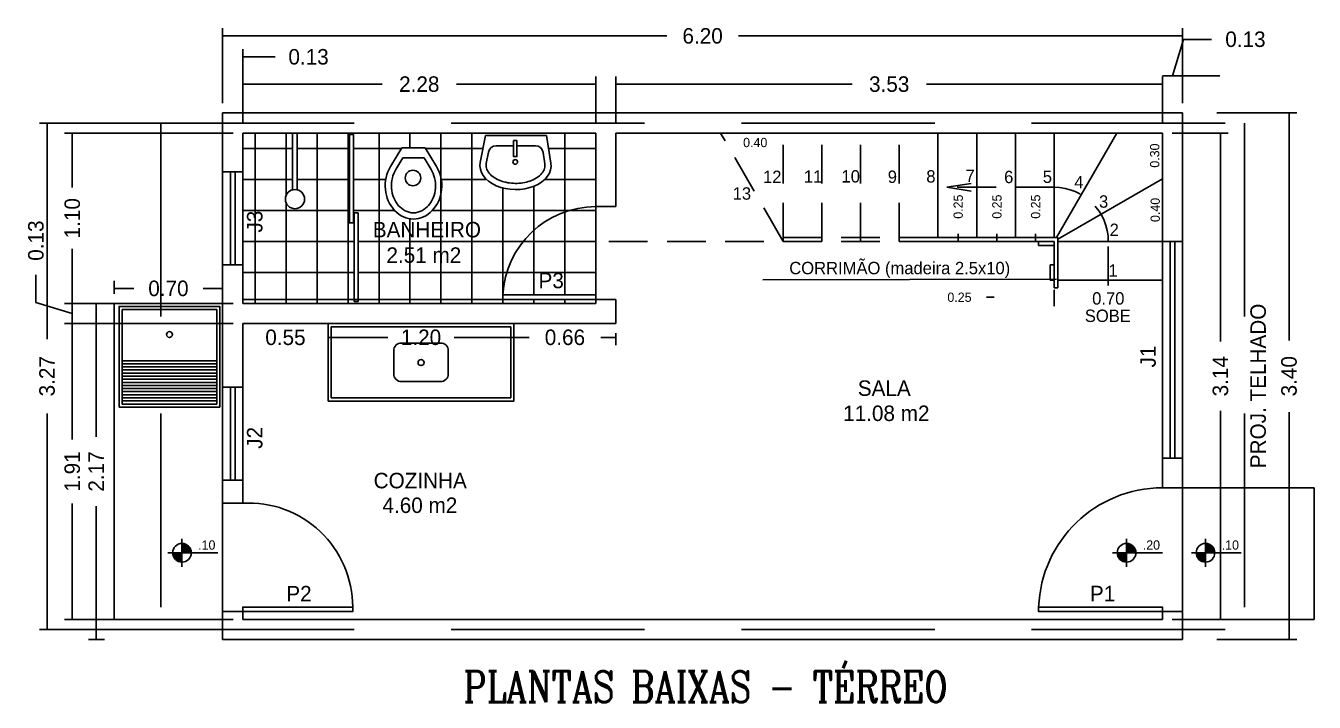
# Model space of a CAD drawing. Extents: x -74 to 202, y -59 to 73.
# Drawn here: x -74.23 to -65.9, y 63.4 to 67.77 of the extents above; entities that cross this region are included whole.
import ezdxf
from ezdxf.enums import TextEntityAlignment as Align

# ---------------------------------------------------------------- set-up
doc = ezdxf.new("R2010")
doc.units = 0
doc.linetypes.add('DASHED2', pattern=[0.375, 0.25, -0.125])
doc.layers.get('0').update_dxf_attribs({"linetype": 'CONTINUOUS'})
doc.layers.get('DEFPOINTS').update_dxf_attribs({"linetype": 'CONTINUOUS'})
for name, color, linetype in [('DIM', 244, 'CONTINUOUS'), ('EQUIPAMENTOS', 1, 'CONTINUOUS'), ('JANELA', 5, 'CONTINUOUS'), ('PAREDE', 7, 'CONTINUOUS'), ('PISO', 30, 'CONTINUOUS'), ('PORTA', 1, 'CONTINUOUS'), ('TELHADO', 20, 'CONTINUOUS'), ('TEXTO', 1, 'CONTINUOUS'), ('TEXTO2', 244, 'CONTINUOUS'), ('VISTAL', 30, 'CONTINUOUS'), ('VISTAP', 244, 'CONTINUOUS')]:
    doc.layers.add(name, color=color, linetype=linetype)
doc.styles.add('ROMANC', font='ROMANC.SHX', dxfattribs={"width": 0.8, "height": 0.04})
doc.dimstyles.get("Standard").update_dxf_attribs({"dimscale": 0, "dimtxt": 0.1, "dimasz": 0.12, "dimexe": 0.05, "dimexo": 0.0625, "dimgap": 0.09, "dimtad": 0, "dimzin": 0, "dimtxsty": 'STANDARD', "dimblk1": 'NONE', "dimblk2": 'NONE', "dimsah": 1, "dimcen": 0.09, "dimclrd": 244, "dimclre": 244, "dimclrt": 244, "dimazin": 3, "dimtfac": 1, "dimtdec": 4, "dimtofl": 0, "dimtmove": 0, "dimatfit": 3, "dimtolj": 1, "dimtzin": 0})

# ---------------------------------------------------------------- blocks, each defined once
blk = doc.blocks.new('*D245')
at = {"color": 244, "linetype": 'BYBLOCK'}
for p, q in [((11.511, 14.3704), (11.511, 14.2648)), ((12.211, 14.3704), (12.211, 14.2648))]:
    blk.add_line(p, q, dxfattribs=at)
at = {"layer": 'DEFPOINTS', "color": 0, "linetype": 'BYBLOCK'}
for p in [(11.511, 14.4329), (12.211, 14.4329), (12.211, 14.3148)]:
    blk.add_point(p, dxfattribs=at)
at = {"color": 244, "linetype": 'BYBLOCK', "insert": (11.861, 14.3148), "char_height": 0.08, "attachment_point": 5}
blk.add_mtext('\\A1;0.70', dxfattribs=at)
blk = doc.blocks.new('_NONE')
blk = doc.blocks.new('*D227')
at = {"color": 244, "linetype": 'BYBLOCK'}
for p, q in [((8.681, 15.4454), (8.681, 15.7484)), ((12.211, 15.4454), (12.211, 15.7484)), ((8.681, 15.6984), (10.206, 15.6984)), ((12.211, 15.6984), (10.686, 15.6984))]:
    blk.add_line(p, q, dxfattribs=at)
at = {"layer": 'DEFPOINTS', "color": 0, "linetype": 'BYBLOCK'}
for p in [(12.211, 15.6984), (8.681, 15.3829), (12.211, 15.3829)]:
    blk.add_point(p, dxfattribs=at)
at = {"color": 244, "linetype": 'BYBLOCK', "insert": (10.446, 15.6984), "char_height": 0.1, "attachment_point": 5}
blk.add_mtext('\\A1;3.53', dxfattribs=at)
blk = doc.blocks.new('*D208')
at = {"color": 244, "linetype": 'BYBLOCK'}
for p, q in [((6.141, 15.5754), (6.141, 16.06)), ((6.141, 16.01), (9.0094, 16.01)), ((12.341, 16.01), (9.4727, 16.01)), ((12.341, 15.5754), (12.341, 16.06))]:
    blk.add_line(p, q, dxfattribs=at)
at = {"layer": 'DEFPOINTS', "color": 0, "linetype": 'BYBLOCK'}
for p in [(12.341, 16.01), (6.141, 15.5129), (12.341, 15.5129)]:
    blk.add_point(p, dxfattribs=at)
at = {"color": 244, "linetype": 'BYBLOCK', "insert": (9.241, 16.01), "char_height": 0.1, "attachment_point": 5}
blk.add_mtext('\\A1;6.20', dxfattribs=at)
blk = doc.blocks.new('*D250')
at = {"color": 244, "linetype": 'BYBLOCK'}
for p, q in [((6.2085, 14.1529), (5.1202, 14.1529)), ((5.1702, 14.1529), (5.1702, 13.4045)), ((5.1702, 12.2429), (5.1702, 12.9912)), ((6.2085, 12.2429), (5.1202, 12.2429))]:
    blk.add_line(p, q, dxfattribs=at)
at = {"layer": 'DEFPOINTS', "color": 0, "linetype": 'BYBLOCK'}
for p in [(5.1702, 14.1529), (6.271, 14.1529), (6.271, 12.2429)]:
    blk.add_point(p, dxfattribs=at)
at = {"color": 244, "linetype": 'BYBLOCK', "insert": (5.1702, 13.1979), "char_height": 0.1, "attachment_point": 5, "rotation": 90}
blk.add_mtext('\\A1;1.91', dxfattribs=at)
blk = doc.blocks.new('*D230')
at = {"color": 244, "linetype": 'BYBLOCK'}
for p, q in [((5.3785, 14.2829), (5.274, 14.2829)), ((5.324, 14.2829), (5.324, 13.4212)), ((5.324, 12.1129), (5.324, 12.9745)), ((5.3785, 12.1129), (5.274, 12.1129))]:
    blk.add_line(p, q, dxfattribs=at)
at = {"layer": 'DEFPOINTS', "color": 0, "linetype": 'BYBLOCK'}
for p in [(5.324, 14.2829), (5.441, 14.2829), (5.441, 12.1129)]:
    blk.add_point(p, dxfattribs=at)
at = {"color": 244, "linetype": 'BYBLOCK', "insert": (5.324, 13.1979), "char_height": 0.1, "attachment_point": 5, "rotation": 90}
blk.add_mtext('\\A1;2.17', dxfattribs=at)
blk = doc.blocks.new('*D209')
at = {"color": 244, "linetype": 'BYBLOCK'}
for p, q in [((5.9417, 15.4479), (4.9574, 15.4479)), ((5.0074, 15.4479), (5.0074, 14.0529)), ((5.0074, 12.1779), (5.0074, 13.5729)), ((5.8117, 12.1779), (4.9574, 12.1779))]:
    blk.add_line(p, q, dxfattribs=at)
at = {"layer": 'DEFPOINTS', "color": 0, "linetype": 'BYBLOCK'}
for p in [(5.0074, 15.4479), (6.0042, 15.4479), (5.8742, 12.1779)]:
    blk.add_point(p, dxfattribs=at)
at = {"color": 244, "linetype": 'BYBLOCK', "insert": (5.0074, 13.8129), "char_height": 0.1, "attachment_point": 5, "rotation": 90}
blk.add_mtext('\\A1;3.27', dxfattribs=at)
blk = doc.blocks.new('*X189')
at = {"color": 0, "linetype": 'CONTINUOUS'}
for p, q in [((7.7733, 11.1886), (7.7765, 11.1918)), ((7.7733, 11.1904), (7.7748, 11.1918)), ((7.7733, 11.1868), (7.7781, 11.1917)), ((7.7733, 11.1851), (7.7797, 11.1915)), ((7.7733, 11.1833), (7.7813, 11.1913)), ((7.7733, 11.1815), (7.7828, 11.1911)), ((7.7733, 11.1798), (7.7844, 11.1908)), ((7.7733, 11.178), (7.7858, 11.1905)), ((7.7733, 11.1762), (7.7873, 11.1902)), ((7.7733, 11.1745), (7.7887, 11.1899)), ((7.7733, 11.1727), (7.7901, 11.1895)), ((7.7733, 11.1709), (7.7914, 11.1891)), ((7.7733, 11.1692), (7.7927, 11.1886)), ((7.7733, 11.1674), (7.7941, 11.1882)), ((7.7733, 11.1656), (7.7953, 11.1877)), ((7.7733, 11.1638), (7.7966, 11.1872)), ((7.7733, 11.1621), (7.7978, 11.1866)), ((7.7733, 11.1603), (7.799, 11.1861)), ((7.7733, 11.1585), (7.8002, 11.1855)), ((7.7733, 11.1568), (7.8014, 11.1849)), ((7.7733, 11.155), (7.8025, 11.1843)), ((7.7733, 11.1532), (7.8037, 11.1836)), ((7.7733, 11.1515), (7.8048, 11.183)), ((7.7733, 11.1497), (7.8059, 11.1823)), ((7.7733, 11.1479), (7.8069, 11.1816)), ((7.7733, 11.1462), (7.808, 11.1809)), ((7.7733, 11.1444), (7.809, 11.1801)), ((7.7733, 11.1426), (7.81, 11.1794)), ((7.7733, 11.1409), (7.811, 11.1786)), ((7.7733, 11.1391), (7.812, 11.1778)), ((7.7733, 11.1373), (7.8129, 11.177)), ((7.7733, 11.1356), (7.8138, 11.1761)), ((7.7733, 11.1338), (7.8148, 11.1753)), ((7.7733, 11.132), (7.8157, 11.1744)), ((7.7747, 11.1317), (7.8165, 11.1735)), ((7.7764, 11.1317), (7.8174, 11.1726)), ((7.7782, 11.1317), (7.8182, 11.1717)), ((7.78, 11.1317), (7.8191, 11.1707)), ((7.7817, 11.1317), (7.8199, 11.1698)), ((7.7835, 11.1317), (7.8207, 11.1688)), ((7.7853, 11.1317), (7.8214, 11.1678)), ((7.7871, 11.1317), (7.8222, 11.1668)), ((7.7888, 11.1317), (7.8229, 11.1657)), ((7.7906, 11.1317), (7.8236, 11.1647)), ((7.7924, 11.1317), (7.8243, 11.1636)), ((7.7941, 11.1317), (7.825, 11.1625)), ((7.7959, 11.1317), (7.8256, 11.1614)), ((7.7977, 11.1317), (7.8262, 11.1603)), ((7.7994, 11.1317), (7.8269, 11.1591)), ((7.8012, 11.1317), (7.8274, 11.1579)), ((7.803, 11.1317), (7.828, 11.1567)), ((7.8047, 11.1317), (7.8286, 11.1555)), ((7.8065, 11.1317), (7.8291, 11.1542)), ((7.8083, 11.1317), (7.8296, 11.153)), ((7.81, 11.1317), (7.83, 11.1517)), ((7.7131, 11.1302), (7.7146, 11.1317)), ((7.7132, 11.1285), (7.7163, 11.1317)), ((7.7133, 11.1268), (7.7181, 11.1317)), ((7.7134, 11.1252), (7.7199, 11.1317)), ((7.7136, 11.1236), (7.7216, 11.1317)), ((7.7138, 11.1221), (7.7234, 11.1317)), ((7.7141, 11.1206), (7.7252, 11.1317)), ((7.7144, 11.1191), (7.7269, 11.1317)), ((7.7147, 11.1177), (7.7287, 11.1317)), ((7.7151, 11.1163), (7.7305, 11.1317)), ((7.7155, 11.1149), (7.7323, 11.1317)), ((7.7159, 11.1135), (7.734, 11.1317)), ((7.7163, 11.1122), (7.7358, 11.1317)), ((7.7168, 11.1109), (7.7376, 11.1317)), ((7.7173, 11.1096), (7.7393, 11.1317)), ((7.7178, 11.1083), (7.7411, 11.1317)), ((7.7183, 11.1071), (7.7429, 11.1317)), ((7.7189, 11.1059), (7.7446, 11.1317)), ((7.7194, 11.1047), (7.7464, 11.1317)), ((7.72, 11.1035), (7.7482, 11.1317)), ((7.7207, 11.1024), (7.7499, 11.1317)), ((7.7213, 11.1013), (7.7517, 11.1317)), ((7.722, 11.1002), (7.7535, 11.1317)), ((7.7226, 11.0991), (7.7552, 11.1317)), ((7.7234, 11.098), (7.757, 11.1317)), ((7.7241, 11.097), (7.7588, 11.1317)), ((7.7248, 11.0959), (7.7605, 11.1317)), ((7.7256, 11.0949), (7.7623, 11.1317)), ((7.7264, 11.0939), (7.7641, 11.1317)), ((7.7271, 11.093), (7.7658, 11.1317)), ((7.728, 11.092), (7.7676, 11.1317)), ((7.7288, 11.0911), (7.7694, 11.1317)), ((7.7297, 11.0902), (7.7711, 11.1317)), ((7.7305, 11.0893), (7.7729, 11.1317)), ((7.7314, 11.0884), (7.7733, 11.1303)), ((7.7323, 11.0875), (7.7733, 11.1285)), ((7.7332, 11.0867), (7.7733, 11.1267)), ((7.7342, 11.0859), (7.7733, 11.125)), ((7.7352, 11.0851), (7.7733, 11.1232)), ((7.7361, 11.0843), (7.7733, 11.1214)), ((7.7371, 11.0835), (7.7733, 11.1197)), ((7.7382, 11.0828), (7.7733, 11.1179)), ((7.7392, 11.082), (7.7733, 11.1161)), ((7.7403, 11.0813), (7.7733, 11.1144)), ((7.7413, 11.0806), (7.7733, 11.1126)), ((7.7424, 11.08), (7.7733, 11.1108)), ((7.7435, 11.0793), (7.7733, 11.109)), ((7.7447, 11.0787), (7.7733, 11.1073)), ((7.7458, 11.0781), (7.7733, 11.1055)), ((7.747, 11.0775), (7.7733, 11.1037)), ((7.7482, 11.0769), (7.7733, 11.102)), ((7.7494, 11.0764), (7.7733, 11.1002)), ((7.7507, 11.0759), (7.7733, 11.0984)), ((7.752, 11.0754), (7.7733, 11.0967)), ((7.7533, 11.0749), (7.7733, 11.0949)), ((7.7546, 11.0744), (7.7733, 11.0931)), ((7.7559, 11.074), (7.7733, 11.0914)), ((7.7573, 11.0736), (7.7733, 11.0896)), ((7.7587, 11.0733), (7.7733, 11.0878)), ((7.7601, 11.0729), (7.7733, 11.0861)), ((7.7616, 11.0726), (7.7733, 11.0843)), ((7.7631, 11.0723), (7.7733, 11.0825)), ((7.7646, 11.0721), (7.7733, 11.0808)), ((7.7662, 11.0719), (7.7733, 11.079)), ((7.7678, 11.0717), (7.7733, 11.0772)), ((7.7694, 11.0716), (7.7733, 11.0755)), ((7.7711, 11.0715), (7.7733, 11.0737)), ((7.7728, 11.0715), (7.7733, 11.0719)), ((7.8118, 11.1317), (7.8305, 11.1504)), ((7.8136, 11.1317), (7.8309, 11.149)), ((7.8153, 11.1317), (7.8313, 11.1476)), ((7.8171, 11.1317), (7.8317, 11.1462)), ((7.8189, 11.1317), (7.832, 11.1448)), ((7.8206, 11.1317), (7.8323, 11.1434)), ((7.8224, 11.1317), (7.8326, 11.1419)), ((7.8242, 11.1317), (7.8328, 11.1403)), ((7.8259, 11.1317), (7.833, 11.1388)), ((7.8277, 11.1317), (7.8332, 11.1372)), ((7.8295, 11.1317), (7.8333, 11.1355)), ((7.8312, 11.1317), (7.8334, 11.1339)), ((7.833, 11.1317), (7.8335, 11.1321))]:
    blk.add_line(p, q, dxfattribs=at)
blk = doc.blocks.new('*D238')
at = {"color": 244, "linetype": 'BYBLOCK'}
for p, q in [((6.8223, 14.0637), (7.2073, 14.0637)), ((8.0223, 14.0637), (7.6373, 14.0637)), ((8.0223, 14.0904), (8.0223, 14.0137))]:
    blk.add_line(p, q, dxfattribs=at)
at = {"layer": 'DEFPOINTS', "color": 0, "linetype": 'BYBLOCK'}
for p in [(6.8223, 14.1529), (8.0223, 14.1529), (8.0223, 14.0637)]:
    blk.add_point(p, dxfattribs=at)
at = {"color": 244, "linetype": 'BYBLOCK', "insert": (7.4223, 14.0637), "char_height": 0.1, "attachment_point": 5}
blk.add_mtext('\\A1;1.20', dxfattribs=at)
blk = doc.blocks.new('*D237')
at = {"color": 244, "linetype": 'BYBLOCK'}
for p, q in [((6.271, 14.0904), (6.271, 14.0137)), ((6.271, 14.0637), (6.271, 14.0637)), ((6.8223, 14.0904), (6.8223, 14.0137)), ((6.8223, 14.0637), (7.0623, 14.0637))]:
    blk.add_line(p, q, dxfattribs=at)
at = {"layer": 'DEFPOINTS', "color": 0, "linetype": 'BYBLOCK'}
for p in [(6.271, 14.1529), (6.8223, 14.1529), (6.8223, 14.0637)]:
    blk.add_point(p, dxfattribs=at)
at = {"color": 244, "linetype": 'BYBLOCK', "insert": (6.5467, 14.0637), "char_height": 0.1, "attachment_point": 5}
blk.add_mtext('\\A1;0.55', dxfattribs=at)
blk = doc.blocks.new('*D226')
at = {"color": 244, "linetype": 'BYBLOCK'}
for p, q in [((6.271, 15.4454), (6.271, 15.7484)), ((8.551, 15.4454), (8.551, 15.7484)), ((6.271, 15.6984), (7.171, 15.6984)), ((8.551, 15.6984), (7.651, 15.6984))]:
    blk.add_line(p, q, dxfattribs=at)
at = {"layer": 'DEFPOINTS', "color": 0, "linetype": 'BYBLOCK'}
for p in [(8.551, 15.6984), (6.271, 15.3829), (8.551, 15.3829)]:
    blk.add_point(p, dxfattribs=at)
at = {"color": 244, "linetype": 'BYBLOCK', "insert": (7.411, 15.6984), "char_height": 0.1, "attachment_point": 5}
blk.add_mtext('\\A1;2.28', dxfattribs=at)
blk = doc.blocks.new('*D252')
at = {"color": 244, "linetype": 'BYBLOCK'}
for p, q in [((6.2085, 15.3829), (5.1202, 15.3829)), ((5.1702, 15.3829), (5.1702, 15.0312)), ((5.1702, 14.2829), (5.1702, 14.6345))]:
    blk.add_line(p, q, dxfattribs=at)
at = {"layer": 'DEFPOINTS', "color": 0, "linetype": 'BYBLOCK'}
for p in [(5.1702, 15.3829), (6.271, 15.3829), (6.271, 14.2829)]:
    blk.add_point(p, dxfattribs=at)
at = {"color": 244, "linetype": 'BYBLOCK', "insert": (5.1702, 14.8329), "char_height": 0.1, "attachment_point": 5, "rotation": 90}
blk.add_mtext('\\A1;1.10', dxfattribs=at)
blk = doc.blocks.new('*D251')
at = {"color": 244, "linetype": 'BYBLOCK'}
for p, q in [((5.1702, 14.2829), (5.1702, 14.5229)), ((4.9352, 14.2884), (4.9352, 14.4684)), ((5.1702, 14.2179), (4.9352, 14.2884)), ((6.2085, 14.2829), (5.1202, 14.2829)), ((5.1702, 14.1529), (5.1702, 14.2829)), ((5.1702, 14.1529), (5.1702, 14.1529))]:
    blk.add_line(p, q, dxfattribs=at)
at = {"layer": 'DEFPOINTS', "color": 0, "linetype": 'BYBLOCK'}
for p in [(5.1702, 14.2829), (6.271, 14.2829), (6.271, 14.1529)]:
    blk.add_point(p, dxfattribs=at)
at = {"color": 244, "linetype": 'BYBLOCK', "insert": (4.9352, 14.5584), "char_height": 0.1, "attachment_point": 4, "rotation": 90}
blk.add_mtext('\\A1;0.13', dxfattribs=at)
blk = doc.blocks.new('*D229')
at = {"color": 244, "linetype": 'BYBLOCK'}
for p, q in [((5.441, 14.3454), (5.441, 14.4296)), ((6.141, 14.3454), (6.141, 14.4296)), ((5.441, 14.3796), (5.5677, 14.3796)), ((6.141, 14.3796), (6.0144, 14.3796))]:
    blk.add_line(p, q, dxfattribs=at)
at = {"layer": 'DEFPOINTS', "color": 0, "linetype": 'BYBLOCK'}
for p in [(6.141, 14.3796), (5.441, 14.2829), (6.141, 14.2829)]:
    blk.add_point(p, dxfattribs=at)
at = {"color": 244, "linetype": 'BYBLOCK', "insert": (5.791, 14.3796), "char_height": 0.1, "attachment_point": 5}
blk.add_mtext('\\A1;0.70', dxfattribs=at)
blk = doc.blocks.new('*D210')
at = {"color": 244, "linetype": 'BYBLOCK'}
for p, q in [((6.141, 15.5754), (6.141, 15.9248)), ((6.271, 15.4454), (6.271, 15.9248)), ((6.141, 15.8748), (6.141, 15.8748)), ((6.271, 15.8748), (6.481, 15.8748))]:
    blk.add_line(p, q, dxfattribs=at)
at = {"layer": 'DEFPOINTS', "color": 0, "linetype": 'BYBLOCK'}
for p in [(6.271, 15.8748), (6.141, 15.5129), (6.271, 15.3829)]:
    blk.add_point(p, dxfattribs=at)
at = {"color": 244, "linetype": 'BYBLOCK', "insert": (6.696, 15.8748), "char_height": 0.1, "attachment_point": 5}
blk.add_mtext('\\A1;0.13', dxfattribs=at)
blk = doc.blocks.new('*D246')
at = {"color": 244, "linetype": 'BYBLOCK'}
blk.add_line((11.3919, 14.6829), (11.3919, 14.7329), dxfattribs=at)
at = {"layer": 'DEFPOINTS', "color": 0, "linetype": 'BYBLOCK'}
for p in [(11.3919, 14.6829), (11.511, 14.6829), (11.511, 14.4329)]:
    blk.add_point(p, dxfattribs=at)
at = {"color": 244, "linetype": 'BYBLOCK', "insert": (11.3919, 14.9079), "char_height": 0.06, "attachment_point": 5, "rotation": 90}
blk.add_mtext('\\A1;0.25', dxfattribs=at)
blk = doc.blocks.new('*D233')
at = {"color": 244, "linetype": 'BYBLOCK'}
blk.add_line((10.8919, 14.6829), (10.8919, 14.7329), dxfattribs=at)
at = {"layer": 'DEFPOINTS', "color": 0, "linetype": 'BYBLOCK'}
for p in [(10.8919, 14.6829), (11.011, 14.6829), (11.011, 14.4329)]:
    blk.add_point(p, dxfattribs=at)
at = {"color": 244, "linetype": 'BYBLOCK', "insert": (10.8919, 14.9079), "char_height": 0.06, "attachment_point": 5, "rotation": 90}
blk.add_mtext('\\A1;0.25', dxfattribs=at)
blk = doc.blocks.new('*D231')
at = {"color": 244, "linetype": 'BYBLOCK'}
blk.add_line((11.1419, 14.6829), (11.1419, 14.7329), dxfattribs=at)
at = {"layer": 'DEFPOINTS', "color": 0, "linetype": 'BYBLOCK'}
for p in [(11.1419, 14.6829), (11.261, 14.6829), (11.261, 14.4329)]:
    blk.add_point(p, dxfattribs=at)
at = {"color": 244, "linetype": 'BYBLOCK', "insert": (11.1419, 14.9079), "char_height": 0.06, "attachment_point": 5, "rotation": 90}
blk.add_mtext('\\A1;0.25', dxfattribs=at)
blk = doc.blocks.new('*D239')
at = {"color": 244, "linetype": 'BYBLOCK'}
for p, q in [((8.0223, 14.0637), (8.12, 14.0637)), ((8.681, 14.0637), (8.5833, 14.0637)), ((8.681, 14.0904), (8.681, 14.0137))]:
    blk.add_line(p, q, dxfattribs=at)
at = {"layer": 'DEFPOINTS', "color": 0, "linetype": 'BYBLOCK'}
for p in [(8.0223, 14.1529), (8.681, 14.1529), (8.681, 14.0637)]:
    blk.add_point(p, dxfattribs=at)
at = {"color": 244, "linetype": 'BYBLOCK', "insert": (8.3517, 14.0637), "char_height": 0.1, "attachment_point": 5}
blk.add_mtext('\\A1;0.66', dxfattribs=at)
blk = doc.blocks.new('*D232')
at = {"color": 244, "linetype": 'BYBLOCK'}
blk.add_line((11.1249, 14.3226), (11.0749, 14.3226), dxfattribs=at)
at = {"layer": 'DEFPOINTS', "color": 0, "linetype": 'BYBLOCK'}
for p in [(11.1249, 14.4417), (11.3749, 14.4417), (11.1249, 14.3226)]:
    blk.add_point(p, dxfattribs=at)
at = {"color": 244, "linetype": 'BYBLOCK', "insert": (10.8999, 14.3226), "char_height": 0.06, "attachment_point": 5}
blk.add_mtext('\\A1;0.25', dxfattribs=at)
blk = doc.blocks.new('*D248')
at = {"layer": 'DEFPOINTS', "color": 0, "linetype": 'BYBLOCK'}
for p in [(9.3787, 15.1065), (9.7828, 15.1065), (9.7828, 15.1065)]:
    blk.add_point(p, dxfattribs=at)
at = {"color": 244, "linetype": 'BYBLOCK', "insert": (9.5808, 15.3215), "char_height": 0.06, "attachment_point": 5}
blk.add_mtext('\\A1;0.40', dxfattribs=at)
blk = doc.blocks.new('*D212')
at = {"color": 244, "linetype": 'BYBLOCK'}
for p, q in [((12.5622, 15.5129), (13.0785, 15.5129)), ((13.0285, 15.5129), (13.0285, 14.0445)), ((13.0285, 12.1129), (13.0285, 13.5812)), ((12.5622, 12.1129), (13.0785, 12.1129))]:
    blk.add_line(p, q, dxfattribs=at)
at = {"layer": 'DEFPOINTS', "color": 0, "linetype": 'BYBLOCK'}
for p in [(12.4997, 15.5129), (12.4997, 12.1129), (13.0285, 12.1129)]:
    blk.add_point(p, dxfattribs=at)
at = {"color": 244, "linetype": 'BYBLOCK', "insert": (13.0285, 13.8129), "char_height": 0.1, "attachment_point": 5, "rotation": 90}
blk.add_mtext('\\A1;3.40', dxfattribs=at)
blk = doc.blocks.new('*D211')
at = {"color": 244, "linetype": 'BYBLOCK'}
for p, q in [((12.2735, 15.3829), (12.6355, 15.3829)), ((12.5855, 15.3829), (12.5855, 14.0362)), ((12.5855, 12.2429), (12.5855, 13.5895)), ((12.2735, 12.2429), (12.6355, 12.2429))]:
    blk.add_line(p, q, dxfattribs=at)
at = {"layer": 'DEFPOINTS', "color": 0, "linetype": 'BYBLOCK'}
for p in [(12.211, 15.3829), (12.211, 12.2429), (12.5855, 12.2429)]:
    blk.add_point(p, dxfattribs=at)
at = {"color": 244, "linetype": 'BYBLOCK', "insert": (12.5855, 13.8129), "char_height": 0.1, "attachment_point": 5, "rotation": 90}
blk.add_mtext('\\A1;3.14', dxfattribs=at)
blk = doc.blocks.new('*D249')
at = {"layer": 'DEFPOINTS', "color": 0, "linetype": 'BYBLOCK'}
for p in [(12.1644, 15.0887), (12.209, 15.0887), (12.209, 14.6845)]:
    blk.add_point(p, dxfattribs=at)
at = {"color": 244, "linetype": 'BYBLOCK', "insert": (12.1644, 14.8866), "char_height": 0.06, "attachment_point": 5, "rotation": 90}
blk.add_mtext('\\A1;0.40', dxfattribs=at)
blk = doc.blocks.new('*D247')
at = {"layer": 'DEFPOINTS', "color": 0, "linetype": 'BYBLOCK'}
for p in [(12.1726, 15.3807), (12.2128, 15.3807), (12.2128, 15.0848)]:
    blk.add_point(p, dxfattribs=at)
at = {"color": 244, "linetype": 'BYBLOCK', "insert": (12.1611, 15.2374), "char_height": 0.06, "attachment_point": 5, "rotation": 90}
blk.add_mtext('\\A1;0.30', dxfattribs=at)
blk = doc.blocks.new('*D213')
at = {"color": 244, "linetype": 'BYBLOCK'}
for p, q in [((12.276, 15.7531), (12.3465, 15.9881)), ((12.3465, 15.9881), (12.5265, 15.9881)), ((12.211, 15.7531), (12.211, 15.7531)), ((12.211, 15.7531), (12.341, 15.7531)), ((12.341, 15.5754), (12.341, 15.8031)), ((12.341, 15.7531), (12.581, 15.7531))]:
    blk.add_line(p, q, dxfattribs=at)
at = {"layer": 'DEFPOINTS', "color": 0, "linetype": 'BYBLOCK'}
for p in [(12.341, 15.7531), (12.341, 15.5129), (12.211, 15.3829)]:
    blk.add_point(p, dxfattribs=at)
at = {"color": 244, "linetype": 'BYBLOCK', "insert": (12.6165, 15.9881), "char_height": 0.1, "attachment_point": 4}
blk.add_mtext('\\A1;0.13', dxfattribs=at)

msp = doc.modelspace()

# ---------------------------------------------------------------- linework, layer by layer
at = {"layer": 'DIM', "linetype": 'CONTINUOUS'}
msp.add_line((-72.82488, 67.07538), (-70.54488, 67.07538), dxfattribs=at)
at = {"layer": 'EQUIPAMENTOS', "linetype": 'CONTINUOUS'}
for p, q in [((-72.50303, 67.07448), (-72.50303, 66.70676)), ((-72.47303, 67.07448), (-72.47303, 66.70676)), ((-73.60313, 65.3259), (-73.60313, 65.9359)), ((-73.60313, 65.9359), (-72.99313, 65.9359)), ((-72.99313, 65.9359), (-72.99313, 65.3259)), ((-72.99313, 65.6059), (-73.60313, 65.6059)), ((-72.99313, 65.5859), (-73.60313, 65.5859)), ((-72.99313, 65.5659), (-73.60313, 65.5659)), ((-72.99313, 65.5459), (-73.60313, 65.5459)), ((-72.99313, 65.5259), (-73.60313, 65.5259)), ((-72.99313, 65.5059), (-73.60313, 65.5059)), ((-72.99313, 65.4859), (-73.60313, 65.4859)), ((-72.99313, 65.4659), (-73.60313, 65.4659)), ((-72.99313, 65.4459), (-73.60313, 65.4459)), ((-72.99313, 65.4259), (-73.60313, 65.4259)), ((-72.99313, 65.4059), (-73.60313, 65.4059)), ((-72.99313, 65.3859), (-73.60313, 65.3859)), ((-72.99313, 65.3659), (-73.60313, 65.3659)), ((-72.99313, 65.3459), (-73.60313, 65.3459)), ((-72.99313, 65.3259), (-73.60313, 65.3259))]:
    msp.add_line(p, q, dxfattribs=at)
at = {"layer": 'EQUIPAMENTOS', "color": 1, "linetype": 'CONTINUOUS'}
for p, q in [((-71.25743, 67.06066), (-71.29114, 66.88563)), ((-71.05993, 67.06066), (-71.25743, 67.06066)), ((-71.07561, 66.99321), (-71.18839, 66.99321)), ((-71.05993, 67.06066), (-70.86243, 67.06066)), ((-71.05467, 66.99321), (-70.93506, 66.99321)), ((-70.86243, 67.06066), (-70.83433, 66.88202)), ((-71.23749, 66.95267), (-71.25186, 66.87806)), ((-70.88567, 66.95098), (-70.87384, 66.8758)), ((-72.27362, 65.34538), (-72.27362, 65.84538)), ((-71.09362, 65.82538), (-72.25362, 65.82538)), ((-72.25362, 65.36538), (-72.25362, 65.82538)), ((-71.09362, 65.36538), (-71.09362, 65.82538)), ((-71.07362, 65.34538), (-71.07362, 65.84538)), ((-71.07362, 65.34538), (-72.27362, 65.34538)), ((-71.09362, 65.36538), (-72.25362, 65.36538))]:
    msp.add_line(p, q, dxfattribs=at)
at = {"layer": 'EQUIPAMENTOS', "color": 1, "linetype": 'CONTINUOUS', "ltscale": 0.3}
for p, q in [((-71.79832, 66.98057), (-71.87101, 66.86023)), ((-71.79119, 66.91501), (-71.83677, 66.83954)), ((-71.72232, 66.98057), (-71.79832, 66.98057)), ((-71.72403, 66.91501), (-71.79119, 66.91501)), ((-71.72403, 66.91501), (-71.65345, 66.91501)), ((-71.72232, 66.98057), (-71.64632, 66.98057)), ((-71.65345, 66.91501), (-71.60786, 66.83954)), ((-71.64632, 66.98057), (-71.57363, 66.86023))]:
    msp.add_line(p, q, dxfattribs=at)
at = {"layer": 'EQUIPAMENTOS', "color": 5, "linetype": 'CONTINUOUS'}
for p, q in [((-67.55988, 66.40038), (-68.33488, 66.40038)), ((-67.58488, 66.37538), (-68.33488, 66.37538)), ((-67.68488, 66.35038), (-67.68488, 66.37538)), ((-67.58488, 66.35038), (-67.68488, 66.35038)), ((-67.58488, 66.37538), (-67.58488, 66.12538)), ((-67.55988, 66.40038), (-67.55988, 66.12538)), ((-67.60988, 66.22538), (-67.58488, 66.22538)), ((-67.60988, 66.12538), (-67.60988, 66.22538)), ((-67.58488, 66.12538), (-67.60988, 66.12538)), ((-67.58488, 66.12538), (-67.58488, 66.07538)), ((-67.58488, 66.07538), (-67.55988, 66.07538)), ((-67.55988, 66.07538), (-67.55988, 66.12538))]:
    msp.add_line(p, q, dxfattribs=at)
at = {"layer": 'EQUIPAMENTOS', "linetype": 'CONTINUOUS'}
for points in [[(-72.13574, 67.06721), (-72.13574, 66.49521), (-72.11074, 66.49521), (-72.11074, 67.06721)], [(-71.07561, 67.02654), (-71.07561, 66.92327), (-71.05467, 66.92327), (-71.05467, 67.02654)], [(-72.10498, 66.56019), (-72.10498, 65.98819), (-72.07998, 65.98819), (-72.07998, 66.56019)], [(-73.62313, 65.3059), (-73.62313, 65.9559), (-72.97313, 65.9559), (-72.97313, 65.3059)]]:
    msp.add_lwpolyline(points, close=True, dxfattribs=at)
at = {"layer": 'EQUIPAMENTOS', "color": 1, "linetype": 'CONTINUOUS'}
msp.add_lwpolyline([(-71.5473, 65.47077), (-71.79993, 65.47077, -0.4142136), (-71.84993, 65.52077), (-71.84993, 65.66998, -0.4142136), (-71.79993, 65.71998), (-71.5473, 65.71998, -0.4142136), (-71.4973, 65.66998), (-71.4973, 65.52077, -0.4142136)], format="xyb", close=True, dxfattribs=at)
at = {"layer": 'EQUIPAMENTOS', "linetype": 'CONTINUOUS'}
for centre, radius in [((-71.72568, 66.78538), 0.05), ((-71.06514, 66.88928), 0.01491), ((-72.48783, 66.64914), 0.06192), ((-73.29813, 65.77464), 0.01926), ((-71.67348, 65.59358), 0.01926)]:
    msp.add_circle(centre, radius, dxfattribs=at)
at = {"layer": 'EQUIPAMENTOS', "color": 1, "linetype": 'CONTINUOUS'}
for centre, start, end in [((-71.18839, 66.94321), 90, 169.099726), ((-70.93506, 66.94321), 8.938415, 90)]:
    msp.add_arc(centre, 0.05, start, end, dxfattribs=at)
at = {"layer": 'EQUIPAMENTOS', "color": 1, "linetype": 'CONTINUOUS', "ltscale": 0.3, "extrusion": (0, 0, -1)}
msp.add_ellipse((-71.72232, 66.73557), major_axis=(0, -0.215), ratio=0.8488372, start_param=-2.1892808, end_param=2.1892808, dxfattribs=at)
at = {"layer": 'EQUIPAMENTOS', "color": 1, "linetype": 'CONTINUOUS', "extrusion": (0, 0, -1)}
msp.add_ellipse((-71.06305, 66.86568), major_axis=(-0.23, 0), ratio=0.673913, start_param=3.035992, end_param=6.4122425, dxfattribs=at)
at = {"layer": 'EQUIPAMENTOS', "linetype": 'CONTINUOUS'}
for points, knots in [([(-71.60786, 66.83954), (-71.59862, 66.82424), (-71.59076, 66.80588), (-71.58082, 66.76514), (-71.57879, 66.74276), (-71.58189, 66.69858), (-71.58701, 66.67687), (-71.60256, 66.63862), (-71.61294, 66.62206), (-71.63559, 66.59563), (-71.65092, 66.58261), (-71.68501, 66.56521), (-71.70361, 66.56057), (-71.74103, 66.56057), (-71.75963, 66.56521), (-71.79372, 66.58261), (-71.80905, 66.59563), (-71.8317, 66.62206), (-71.84207, 66.63862), (-71.85763, 66.67687), (-71.86275, 66.69858), (-71.86585, 66.74276), (-71.86382, 66.76514), (-71.85388, 66.80588), (-71.84602, 66.82424), (-71.83677, 66.83954)], [-2.1892808, -2.1892808, -2.1892808, -2.1892808, -1.8244006, -1.8244006, -1.4595205, -1.4595205, -1.0946404, -1.0946404, -0.7297603, -0.7297603, -0.3648801, -0.3648801, 0, 0, 0.3648801, 0.3648801, 0.7297603, 0.7297603, 1.0946404, 1.0946404, 1.4595205, 1.4595205, 1.8244006, 1.8244006, 2.1892808, 2.1892808, 2.1892808, 2.1892808]), ([(-70.87384, 66.8758), (-70.87237, 66.86645), (-70.87284, 66.85689), (-70.87882, 66.83664), (-70.88442, 66.82599), (-70.90187, 66.80501), (-70.91381, 66.79474), (-70.94168, 66.77729), (-70.95767, 66.77022), (-70.99843, 66.75615), (-71.03152, 66.75049), (-71.09806, 66.75088), (-71.131, 66.75692), (-71.17136, 66.77146), (-71.18701, 66.77864), (-71.21435, 66.79635), (-71.22608, 66.80681), (-71.24291, 66.82799), (-71.24818, 66.83867), (-71.25351, 66.859), (-71.25368, 66.86862), (-71.25186, 66.87806)], [3.035992, 3.035992, 3.035992, 3.035992, 3.3173462, 3.3173462, 3.5987004, 3.5987004, 3.8800546, 3.8800546, 4.1614088, 4.1614088, 4.7241173, 4.7241173, 5.2868257, 5.2868257, 5.5681799, 5.5681799, 5.8495341, 5.8495341, 6.1308883, 6.1308883, 6.4122425, 6.4122425, 6.4122425, 6.4122425])]:
    msp.add_open_spline(points, degree=3, knots=knots, dxfattribs=at)
at = {"layer": 'JANELA', "color": 5, "linetype": 'CONTINUOUS'}
for p, q in [((-72.95488, 66.22538), (-72.95488, 66.82538)), ((-72.90488, 66.22538), (-72.90488, 66.82538)), ((-72.87488, 66.22538), (-72.87488, 66.82538)), ((-72.82488, 66.22538), (-72.82488, 66.82538)), ((-66.88488, 64.97538), (-66.88488, 66.37538)), ((-66.83488, 64.97538), (-66.83488, 66.37538)), ((-66.80488, 64.97538), (-66.80488, 66.37538)), ((-66.75488, 64.97538), (-66.75488, 66.37538)), ((-72.95488, 64.83538), (-72.95488, 65.43538)), ((-72.90488, 64.83538), (-72.90488, 65.43538)), ((-72.87488, 64.83538), (-72.87488, 65.43538)), ((-72.82488, 64.83538), (-72.82488, 65.43538))]:
    msp.add_line(p, q, dxfattribs=at)
at = {"layer": 'JANELA', "color": 244, "linetype": 'CONTINUOUS'}
msp.add_line((-72.95488, 63.98538), (-72.95488, 64.68538), dxfattribs=at)
at = {"layer": 'PAREDE', "color": 7}
for p, q in [((-66.75488, 67.20538), (-72.95488, 67.20538)), ((-72.95488, 66.82538), (-72.95488, 67.20538)), ((-66.75488, 66.37538), (-66.75488, 67.20538)), ((-70.54488, 67.07538), (-72.82488, 67.07538)), ((-72.82488, 66.82538), (-72.82488, 67.07538)), ((-70.54488, 67.07538), (-70.54488, 66.60038)), ((-66.88488, 67.07538), (-70.41488, 67.07538)), ((-70.41488, 67.07538), (-70.41488, 66.60038)), ((-66.88488, 66.37538), (-66.88488, 67.07538)), ((-72.82488, 66.82538), (-72.95488, 66.82538)), ((-70.41488, 66.60038), (-70.54488, 66.60038)), ((-72.82488, 66.22538), (-72.95488, 66.22538)), ((-72.95488, 65.43538), (-72.95488, 66.22538)), ((-72.82488, 65.97538), (-72.82488, 66.22538)), ((-70.41488, 66.00038), (-70.54488, 66.00038)), ((-70.54488, 66.00038), (-70.54488, 65.97538)), ((-70.41488, 66.00038), (-70.41488, 65.84538)), ((-70.54488, 65.97538), (-72.82488, 65.97538)), ((-70.41488, 65.84538), (-72.82488, 65.84538)), ((-72.82488, 65.43538), (-72.95488, 65.43538)), ((-66.88488, 64.78538), (-66.88488, 64.97538)), ((-66.75488, 64.97538), (-66.88488, 64.97538)), ((-66.75488, 64.78538), (-66.75488, 64.97538)), ((-72.95488, 64.68538), (-72.95488, 64.83538)), ((-72.82488, 64.83538), (-72.95488, 64.83538)), ((-72.82488, 64.68538), (-72.82488, 64.83538)), ((-66.75488, 64.78538), (-66.88488, 64.78538)), ((-72.82488, 64.68538), (-72.95488, 64.68538)), ((-72.95488, 63.80538), (-72.95488, 63.98538)), ((-72.82488, 63.98538), (-72.95488, 63.98538)), ((-72.82488, 63.93538), (-72.82488, 63.98538)), ((-66.88488, 63.93538), (-72.82488, 63.93538)), ((-66.88488, 63.93538), (-66.88488, 63.98538)), ((-66.75488, 63.98538), (-66.88488, 63.98538)), ((-66.75488, 63.80538), (-66.75488, 63.98538)), ((-66.75488, 63.80538), (-72.95488, 63.80538))]:
    msp.add_line(p, q, dxfattribs=at)
at = {"layer": 'PAREDE', "color": 7, "linetype": 'CONTINUOUS'}
msp.add_line((-72.82488, 65.43538), (-72.82488, 65.84538), dxfattribs=at)
at = {"layer": 'PISO', "linetype": 'CONTINUOUS'}
for p, q in [((-72.74488, 67.07538), (-72.74488, 65.97538)), ((-72.54488, 67.07538), (-72.54488, 66.67321)), ((-72.34488, 67.07538), (-72.34488, 65.97538)), ((-72.14488, 67.07538), (-72.14488, 65.97538)), ((-71.94488, 67.07538), (-71.94488, 65.97538)), ((-71.74488, 67.07538), (-71.74488, 66.98057)), ((-71.54488, 67.07538), (-71.54488, 65.97538)), ((-71.34488, 67.07538), (-71.34488, 65.97538)), ((-70.74488, 67.07538), (-70.74488, 66.03038)), ((-72.82488, 66.97538), (-72.50303, 66.97538)), ((-72.47303, 66.97538), (-72.13574, 66.97538)), ((-72.11074, 66.97538), (-71.80146, 66.97538)), ((-71.64318, 66.97538), (-71.27385, 66.97538)), ((-70.84901, 66.97538), (-70.54488, 66.97538)), ((-72.82488, 66.77538), (-72.50303, 66.77538)), ((-72.47303, 66.77538), (-72.13574, 66.77538)), ((-72.11074, 66.77538), (-71.90166, 66.77538)), ((-71.54297, 66.77538), (-71.24998, 66.77538)), ((-70.87611, 66.77538), (-70.54488, 66.77538)), ((-71.14488, 66.72082), (-71.14488, 65.97538)), ((-70.94488, 66.7327), (-70.94488, 66.03038)), ((-72.82488, 66.57538), (-72.13574, 66.57538)), ((-72.54488, 66.62507), (-72.54488, 65.97538)), ((-72.11074, 66.57538), (-71.84404, 66.57538)), ((-71.6006, 66.57538), (-70.54488, 66.57538)), ((-70.54488, 66.60038), (-70.54488, 65.97538)), ((-71.74488, 66.52222), (-71.74488, 65.97538)), ((-72.82488, 66.37538), (-72.10498, 66.37538)), ((-72.07998, 66.37538), (-70.54488, 66.37538)), ((-72.82488, 66.17538), (-72.10498, 66.17538)), ((-72.07998, 66.17538), (-70.54488, 66.17538)), ((-70.94488, 66.00038), (-70.94488, 65.97538)), ((-70.74488, 66.00038), (-70.74488, 65.97538))]:
    msp.add_line(p, q, dxfattribs=at)
at = {"layer": 'PISO', "color": 1}
for p, q in [((-68.33488, 66.40038), (-68.33488, 67.07538)), ((-68.08488, 66.40038), (-68.08488, 67.07538)), ((-67.83488, 66.40038), (-67.83488, 67.07538)), ((-67.58488, 66.40038), (-67.58488, 67.07538)), ((-67.57044, 66.40038), (-67.18073, 67.07538)), ((-67.55988, 66.38981), (-66.88488, 66.77952)), ((-66.88488, 66.37538), (-67.55988, 66.37538)), ((-66.75488, 66.37538), (-66.88488, 66.37538)), ((-66.88488, 66.12538), (-67.55988, 66.12538))]:
    msp.add_line(p, q, dxfattribs=at)
at = {"layer": 'PISO', "color": 30, "linetype": 'CONTINUOUS'}
msp.add_line((-70.54488, 66.00038), (-72.82488, 66.00038), dxfattribs=at)
at = {"layer": 'PORTA', "color": 1, "linetype": 'CONTINUOUS'}
for points in [[(-70.54488, 66.00038), (-71.14488, 66.00038), (-71.14488, 66.03038), (-70.54488, 66.03038)], [(-72.82488, 63.98538), (-72.11488, 63.98538), (-72.11488, 64.01538), (-72.82488, 64.01538)], [(-66.88488, 63.98538), (-67.68488, 63.98538), (-67.68488, 64.01538), (-66.88488, 64.01538)]]:
    msp.add_lwpolyline(points, close=True, dxfattribs=at)
msp.add_arc((-70.54488, 65.99959), 0.60079, 90, 177.062399, dxfattribs=at)
at = {"layer": 'PORTA', "color": 244, "linetype": 'CONTINUOUS'}
for centre, radius, start, end in [((-66.88488, 63.98479), 0.80058, 90, 177.810619), ((-72.786, 64.01538), 0.67113, 360, 93.320565)]:
    msp.add_arc(centre, radius, start, end, dxfattribs=at)
at = {"layer": 'TELHADO', "color": 30, "linetype": 'DASHED2', "ltscale": 5}
for p, q in [((-73.35488, 67.14038), (-73.35488, 63.87038)), ((-66.35488, 67.14038), (-66.35488, 63.87038))]:
    msp.add_line(p, q, dxfattribs=at)
at = {"layer": 'TEXTO2', "color": 244, "linetype": 'CONTINUOUS'}
msp.add_line((-69.46566, 66.12779), (-67.56912, 66.13291), dxfattribs=at)
at = {"layer": 'TEXTO2', "linetype": 'CONTINUOUS'}
for p, q in [((-73.21759, 64.27493), (-73.21759, 64.45655)), ((-67.11687, 64.27493), (-67.11687, 64.45655)), ((-66.60694, 64.27493), (-66.60694, 64.45655)), ((-73.30841, 64.36574), (-72.98644, 64.36574)), ((-67.20768, 64.36574), (-66.88571, 64.36574)), ((-66.69775, 64.36574), (-66.37579, 64.36574))]:
    msp.add_line(p, q, dxfattribs=at)
for centre in [(-73.21759, 64.36574), (-67.11687, 64.36574), (-66.60694, 64.36574)]:
    msp.add_circle(centre, 0.0602, dxfattribs=at)
at = {"layer": 'VISTAL', "linetype": 'DASHED2', "ltscale": 5}
for p, q in [((-73.35488, 67.14038), (-66.35488, 67.14038)), ((-73.35488, 63.87038), (-66.35488, 63.87038))]:
    msp.add_line(p, q, dxfattribs=at)
at = {"layer": 'VISTAL', "color": 30, "linetype": 'DASHED2'}
for p, q in [((-69.33488, 66.37538), (-69.73902, 67.07538)), ((-69.33488, 66.37538), (-69.33488, 67.07538)), ((-69.08488, 66.37538), (-69.08488, 67.07538)), ((-68.83488, 66.37538), (-68.83488, 67.07538)), ((-68.58488, 66.37538), (-68.58488, 67.07538)), ((-68.33488, 66.37538), (-70.66488, 66.37538)), ((-68.33488, 66.40038), (-69.34931, 66.40038))]:
    msp.add_line(p, q, dxfattribs=at)
at = {"layer": 'VISTAP', "linetype": 'DASHED2'}
for p, q in [((-68.27709, 66.72538), (-68.12109, 66.75046)), ((-68.27709, 66.72538), (-68.12109, 66.70029)), ((-67.58488, 66.72538), (-68.27709, 66.72538)), ((-67.23488, 66.09222), (-67.23488, 66.37538))]:
    msp.add_line(p, q, dxfattribs=at)
at = {"layer": 'VISTAP', "color": 244, "linetype": 'CONTINUOUS'}
for p, q in [((-73.65488, 64.68538), (-73.65488, 65.97538)), ((-73.65488, 65.97538), (-72.95488, 65.97538)), ((-66.75488, 63.98538), (-66.75488, 64.78538)), ((-73.65488, 63.93538), (-73.65488, 64.68538)), ((-72.95488, 63.93538), (-73.65488, 63.93538))]:
    msp.add_line(p, q, dxfattribs=at)
at = {"layer": 'VISTAP', "linetype": 'CONTINUOUS'}
for p, q in [((-65.90488, 64.78538), (-66.75488, 64.78538)), ((-65.90488, 63.93538), (-65.90488, 64.78538)), ((-66.75488, 63.93538), (-65.90488, 63.93538))]:
    msp.add_line(p, q, dxfattribs=at)
at = {"layer": 'VISTAP', "linetype": 'DASHED2'}
msp.add_arc((-67.58488, 66.37538), 0.35, 0, 90, dxfattribs=at)

# ---------------------------------------------------------------- block references
at = {"layer": 'TEXTO2', "linetype": 'CONTINUOUS'}
for p in [(-80.99086, 53.23407), (-74.89014, 53.23407), (-74.38021, 53.23407)]:
    msp.add_blockref('*X189', p, dxfattribs=at)

# ---------------------------------------------------------------- texts
at = {"layer": 'TEXTO', "color": 1, "linetype": 'CONTINUOUS'}
for s, height, p in [('BANHEIRO', 0.1, (-71.63562, 66.45196)), ('SOBE', 0.08, (-67.2379, 65.89559)), ('SALA', 0.1, (-68.6817, 65.42856)), ('COZINHA', 0.1, (-71.67876, 64.83178))]:
    msp.add_text(s, height=height, dxfattribs=at).set_placement(p, align=Align.MIDDLE)
at = {"layer": 'TEXTO', "color": 244, "linetype": 'CONTINUOUS'}
msp.add_text('CORRIMÃO (madeira 2.5x10)', height=0.08, dxfattribs=at).set_placement((-68.58184, 66.20293), align=Align.MIDDLE)
at = {"layer": 'TEXTO', "color": 5, "linetype": 'CONTINUOUS', "style": 'ROMANC', "width": 0.8}
msp.add_text('PLANTAS BAIXAS - TÉRREO ', height=0.2, dxfattribs=at).set_placement((-69.7814, 63.53395), align=Align.MIDDLE)
at = {"layer": 'TEXTO2', "linetype": 'CONTINUOUS'}
for s, height, p in [('12', 0.08, (-69.4053, 66.79347)), ('11', 0.08, (-69.14136, 66.79449)), ('10', 0.08, (-68.89839, 66.7963)), ('9', 0.08, (-68.62948, 66.79318)), ('8', 0.08, (-68.38046, 66.79587)), ('7', 0.08, (-68.12729, 66.79936)), ('6', 0.08, (-67.87798, 66.79209)), ('5', 0.08, (-67.62813, 66.79264)), ('4', 0.08, (-67.4245, 66.75928)), ('13', 0.08, (-69.60134, 66.6853)), ('3', 0.08, (-67.2651, 66.63358)), ('2', 0.08, (-67.19663, 66.45151)), ('2.51 m2', 0.1, (-71.65537, 66.28753)), ('P3', 0.1, (-70.83288, 66.12363)), ('1', 0.08, (-67.20406, 66.18804)), ('11.08 m2', 0.1, (-68.66838, 65.2663)), ('4.60 m2', 0.1, (-71.68087, 64.67245)), ('.10', 0.06, (-73.0572, 64.41578)), ('.20', 0.06, (-66.95647, 64.41578)), ('.10', 0.06, (-66.44655, 64.41578)), ('P2', 0.1, (-72.46202, 64.10245)), ('P1', 0.1, (-67.27194, 64.10245))]:
    msp.add_text(s, height=height, dxfattribs=at).set_placement(p, align=Align.MIDDLE)
for s, p in [('J3', (-72.74782, 66.50338)), ('J1', (-66.97758, 65.63266)), ('J2', (-72.74782, 65.10746))]:
    msp.add_text(s, height=0.1, rotation=90, dxfattribs=at).set_placement(p, align=Align.MIDDLE)
at = {"layer": 'TEXTO2', "linetype": 'DASHED2'}
msp.add_text('PROJ. TELHADO', height=0.1, rotation=90, dxfattribs=at).set_placement((-66.21744, 64.91135))

# ---------------------------------------------------------------- dimensions: what is measured, and where the dimension line sits
at = {"layer": 'DIM', "linetype": 'CONTINUOUS'}
for base, p1, p2, picture, middle in [((-66.75488, 67.70256), (-72.95488, 67.20538), (-66.75488, 67.20538), '*D208', (-69.85488, 67.70256)), ((-70.54488, 67.39094), (-72.82488, 67.07538), (-70.54488, 67.07538), '*D226', (-71.68488, 67.39094)), ((-66.88488, 67.39094), (-70.41488, 67.07538), (-66.88488, 67.07538), '*D227', (-68.64988, 67.39094)), ((-72.27362, 65.75618), (-72.82488, 65.84538), (-72.27362, 65.84538), '*D237', (-72.54925, 65.75618))]:
    dim = msp.add_linear_dim(base=base, p1=p1, p2=p2, dimstyle='STANDARD', dxfattribs=at)
    dim.commit()
    dim.dimension.update_dxf_attribs({"geometry": picture, "text_midpoint": middle, "insert": (-79.0959, 51.69251)})
for base, p1, p2, override, picture, middle in [((-66.75488, 67.44562), (-66.88488, 67.07538), (-66.75488, 67.20538), {"dimse1": 1}, '*D213', (-66.47938, 67.68062)), ((-71.07362, 65.75618), (-72.27362, 65.84538), (-71.07362, 65.84538), {"dimse1": 1}, '*D238', (-71.67362, 65.75618)), ((-70.41488, 65.75618), (-71.07362, 65.84538), (-70.41488, 65.84538), {"dimexe": 0.05, "dimse1": 1}, '*D239', (-70.74425, 65.75618))]:
    dim = msp.add_linear_dim(base=base, p1=p1, p2=p2, dimstyle='STANDARD', override=override, dxfattribs=at)
    dim.commit()
    dim.dimension.update_dxf_attribs({"geometry": picture, "text_midpoint": middle, "insert": (-79.0959, 51.69251)})
dim = msp.add_linear_dim(base=(-72.82488, 67.56733), p1=(-72.95488, 67.20538), p2=(-72.82488, 67.07538), dimstyle='STANDARD', dxfattribs=at)
dim.commit()
dim.dimension.update_dxf_attribs({"geometry": '*D210', "text_midpoint": (-72.39988, 67.56733), "dimtype": 160, "insert": (-79.0959, 51.69251)})
for base, p1, p2, picture, middle in [((-66.06742, 63.80538), (-66.59625, 67.20538), (-66.59625, 63.80538), '*D212', (-66.06742, 65.50538)), ((-74.0885, 67.14038), (-73.22171, 63.87038), (-73.09171, 67.14038), '*D209', (-74.0885, 65.50538)), ((-66.51037, 63.93538), (-66.88488, 67.07538), (-66.88488, 63.93538), '*D211', (-66.51037, 65.50538)), ((-73.77191, 65.97538), (-73.65488, 63.80538), (-73.65488, 65.97538), '*D230', (-73.77191, 64.89038)), ((-73.92568, 65.84538), (-72.82488, 63.93538), (-72.82488, 65.84538), '*D250', (-73.92568, 64.89038))]:
    dim = msp.add_linear_dim(base=base, p1=p1, p2=p2, angle=90, dimstyle='STANDARD', dxfattribs=at)
    dim.commit()
    dim.dimension.update_dxf_attribs({"geometry": picture, "text_midpoint": middle, "insert": (-79.0959, 51.69251)})
for base, p1, p2, picture, middle in [((-73.92568, 67.07538), (-72.82488, 65.97538), (-72.82488, 67.07538), '*D252', (-73.92568, 66.52538)), ((-73.92568, 65.97538), (-72.82488, 65.84538), (-72.82488, 65.97538), '*D251', (-74.16068, 66.25088))]:
    dim = msp.add_linear_dim(base=base, p1=p1, p2=p2, angle=90, dimstyle='STANDARD', override={"dimse1": 1}, dxfattribs=at)
    dim.commit()
    dim.dimension.update_dxf_attribs({"geometry": picture, "text_midpoint": middle, "insert": (-79.0959, 51.69251)})
at = {"layer": 'DIM', "color": 244, "linetype": 'CONTINUOUS'}
dim = msp.add_linear_dim(base=(-66.92326, 67.07319), p1=(-66.88307, 66.77733), p2=(-66.88307, 67.07319), angle=90, dimstyle='STANDARD', override={"dimtxt": 0.06, "dimasz": 0.05, "dimse1": 1, "dimse2": 1, "dimsd1": 1, "dimsd2": 1}, dxfattribs=at)
dim.commit()
dim.dimension.update_dxf_attribs({"geometry": '*D247', "text_midpoint": (-66.93479, 66.92996), "dimtype": 160, "insert": (-79.0959, 51.69251)})
dim = msp.add_linear_dim(base=(-69.31306, 66.79903), p1=(-69.71721, 66.79903), p2=(-69.31306, 66.79903), dimstyle='STANDARD', override={"dimtxt": 0.06, "dimasz": 0.05, "dimse1": 1, "dimse2": 1, "dimsd1": 1, "dimsd2": 1}, dxfattribs=at)
dim.commit()
dim.dimension.update_dxf_attribs({"geometry": '*D248', "text_midpoint": (-69.51514, 67.01403), "insert": (-79.0959, 51.69251)})
for base, p1, p2, angle, picture, middle in [((-66.93148, 66.78117), (-66.88692, 66.37703), (-66.88692, 66.78117), 90, '*D249', (-66.93148, 66.5791)), ((-68.20396, 66.37538), (-68.08488, 66.12538), (-68.08488, 66.37538), 90, '*D233', (-68.20396, 66.60038)), ((-67.95396, 66.37538), (-67.83488, 66.12538), (-67.83488, 66.37538), 90, '*D231', (-67.95396, 66.60038)), ((-67.70396, 66.37538), (-67.58488, 66.12538), (-67.58488, 66.37538), 90, '*D246', (-67.70396, 66.60038)), ((-67.97102, 66.01516), (-67.72102, 66.13424), (-67.97102, 66.13424), 180, '*D232', (-68.19602, 66.01516))]:
    dim = msp.add_linear_dim(base=base, p1=p1, p2=p2, angle=angle, dimstyle='STANDARD', override={"dimtxt": 0.06, "dimasz": 0.05, "dimse1": 1, "dimse2": 1, "dimsd1": 1, "dimsd2": 1}, dxfattribs=at)
    dim.commit()
    dim.dimension.update_dxf_attribs({"geometry": picture, "text_midpoint": middle, "insert": (-79.0959, 51.69251)})
at = {"layer": 'DIM', "linetype": 'DASHED2'}
dim = msp.add_linear_dim(base=(-72.95488, 66.07213), p1=(-73.65488, 65.97538), p2=(-72.95488, 65.97538), dimstyle='STANDARD', dxfattribs=at)
dim.commit()
dim.dimension.update_dxf_attribs({"geometry": '*D229', "text_midpoint": (-73.30488, 66.07213), "insert": (-79.0959, 51.69251)})
at = {"layer": 'EQUIPAMENTOS', "color": 5, "linetype": 'CONTINUOUS'}
dim = msp.add_linear_dim(base=(-66.88488, 66.0073), p1=(-67.58488, 66.12538), p2=(-66.88488, 66.12538), dimstyle='STANDARD', override={"dimscale": 0, "dimtxt": 0.08, "dimtih": 1, "dimtoh": 1, "dimsd1": 1, "dimsd2": 1}, dxfattribs=at)
dim.commit()
dim.dimension.update_dxf_attribs({"geometry": '*D245', "text_midpoint": (-67.23488, 66.0073), "insert": (-79.0959, 51.69251)})

doc.saveas('drawing.dxf')
